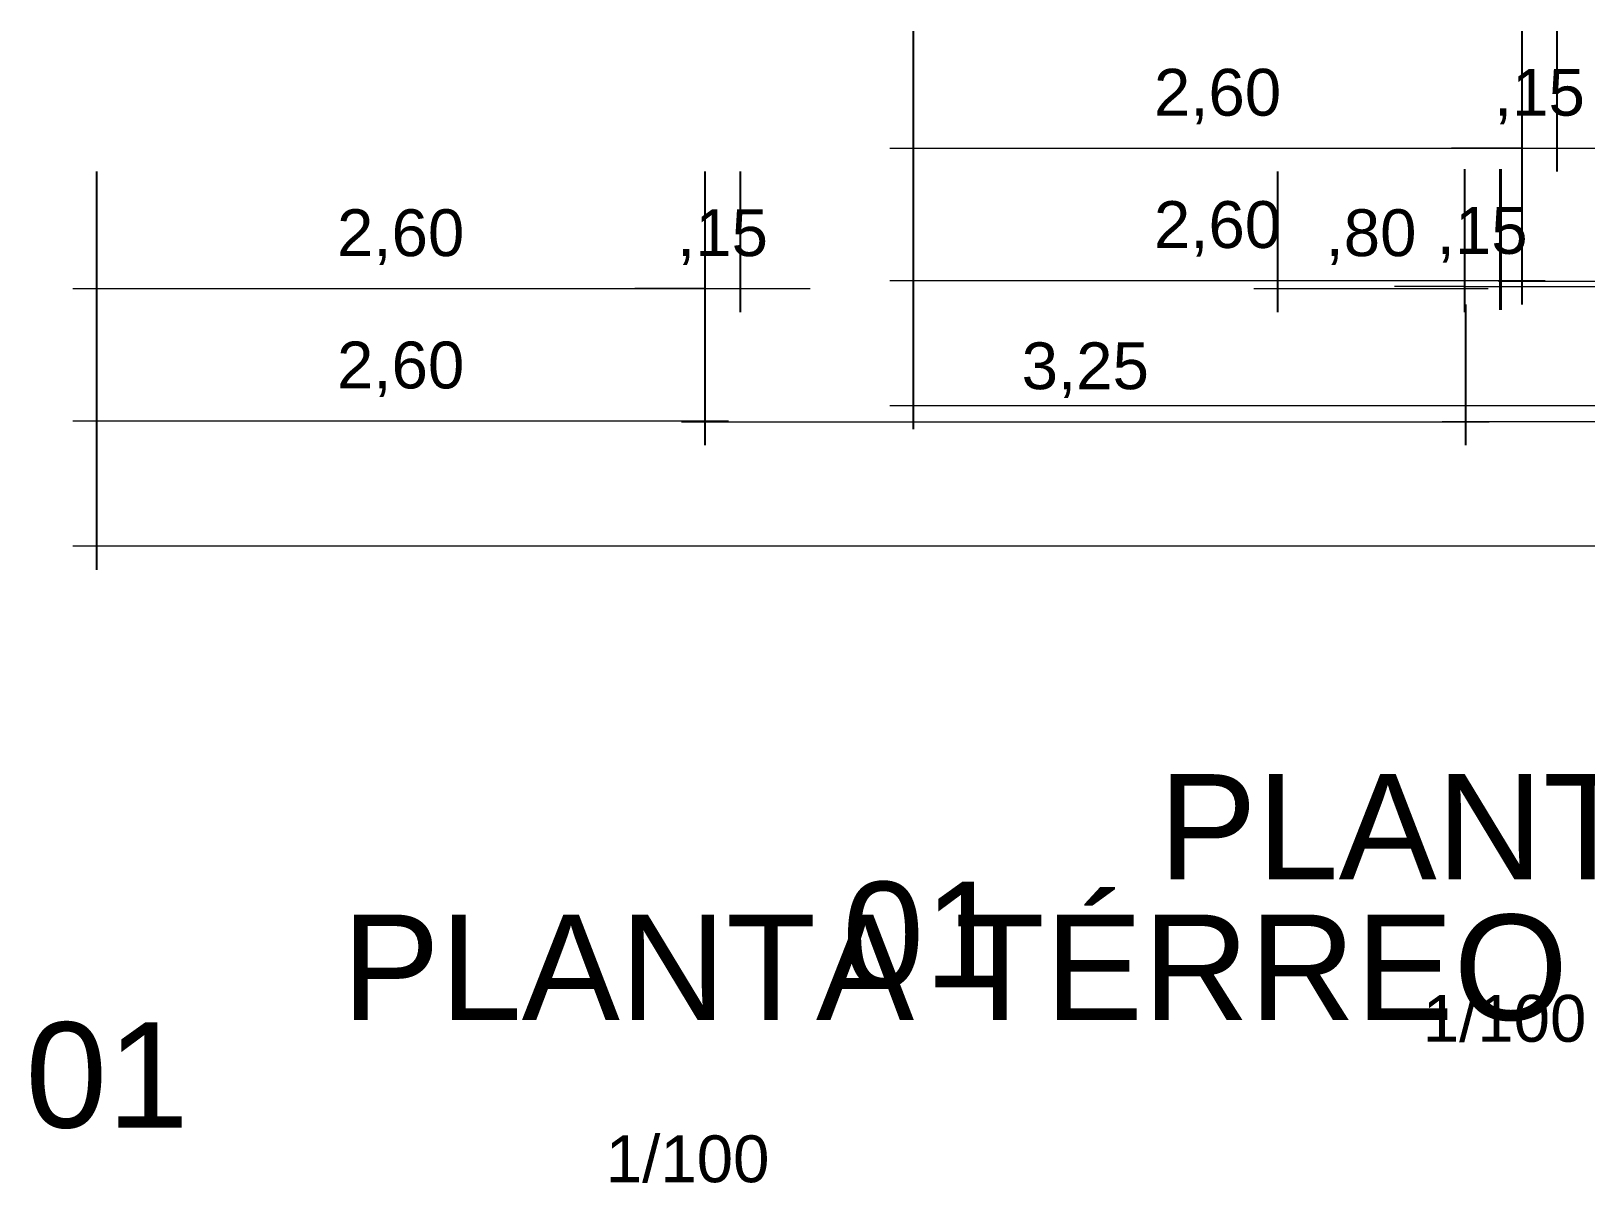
# Model space of a CAD drawing. Header units: metres. Extents: x -81278067020 to 164, y -22607194416 to 57.
# Drawn here: x -81278031.69902 to -81278031.69238, y -22607171.06345 to -22607171.05853 of the extents above; entities that cross this region are included whole.
import ezdxf
from ezdxf.enums import TextEntityAlignment as Align

# ---------------------------------------------------------------- set-up
doc = ezdxf.new("R2010")
doc.units = ezdxf.units.M
doc.header["$LTSCALE"] = 0.25
doc.layers.add('ARQ_COTA_AZUL', color=5, linetype='Continuous', lineweight=20, true_color=0x0000ff)
doc.layers.add('ARQ_PISO', color=1, linetype='Continuous')
doc.layers.add('SIMB_TXT', color=1, linetype='Continuous')
doc.styles.add('cota', font='arial.ttf')
doc.styles.add('SIMB', font='arial.ttf')
doc.dimstyles.new('Info 01 - annot', dxfattribs={"dimtxt": 2, "dimasz": 3, "dimexe": 1, "dimexo": 1, "dimgap": 1, "dimtad": 1, "dimzin": 4, "dimtxsty": 'cota', "dimblk": 'DOTSMALL', "dimcen": 2, "dimdle": 1, "dimclrd": 256, "dimclre": 256, "dimclrt": 1, "dimazin": 2, "dimtfac": 0.09, "dimtix": 1, "dimtmove": 2, "dimatfit": 2, "dimfxl": 5, "dimfxlon": 1, "dimtolj": 1, "dimtzin": 4, "dimlwd": -1, "dimarcsym": 1})

# ---------------------------------------------------------------- blocks, each defined once
blk = doc.blocks.new('_DotSmall')
at = {"color": 0, "linetype": 'ByBlock', "const_width": 0.5}
blk.add_lwpolyline([(-0.0625, 0, 1), (0.0625, 0, 1)], format="xyb", close=True, dxfattribs=at)
blk = doc.blocks.new('*D229')
at = {"layer": 'ARQ_COTA_AZUL', "lineweight": -2, "transparency": 16777216}
for p, q in [((-81278067.0525767, -22607194.4358562), (-81278067.0525767, -22607194.4364562)), ((-81278067.0384767, -22607194.4358562), (-81278067.0384767, -22607194.4364562))]:
    blk.add_line(p, q, dxfattribs=at)
at = {"layer": 'ARQ_COTA_AZUL', "transparency": 16777216}
blk.add_line((-81278067.0383767, -22607194.4363562), (-81278067.0526767, -22607194.4363562), dxfattribs=at)
at = {"layer": 'ARQ_COTA_AZUL', "transparency": 16777216, "xscale": 0.3, "yscale": 0.3, "zscale": 0.3, "rotation": 180}
blk.add_blockref('_DotSmall', (-81278067052.5766907, -22607194436.3561592), dxfattribs=at)
at = {"layer": 'ARQ_COTA_AZUL', "transparency": 16777216, "xscale": 0.3, "yscale": 0.3, "zscale": 0.3}
blk.add_blockref('_DotSmall', (-81278067038.4766998, -22607194436.3561592), dxfattribs=at)
at = {"layer": 'ARQ_COTA_AZUL', "color": 1, "transparency": 16777216, "insert": (-81278067.0455267, -22607194.436136), "char_height": 0.0002, "attachment_point": 5, "style": 'cota'}
blk.add_mtext('\\A1;14,10', dxfattribs=at)
blk = doc.blocks.new('*D230')
at = {"layer": 'ARQ_COTA_AZUL', "lineweight": -2, "transparency": 16777216}
for p, q in [((-81278067.0525767, -22607194.4353205), (-81278067.0525767, -22607194.4359205)), ((-81278067.0499767, -22607194.4353205), (-81278067.0499767, -22607194.4359205))]:
    blk.add_line(p, q, dxfattribs=at)
at = {"layer": 'ARQ_COTA_AZUL', "transparency": 16777216}
blk.add_line((-81278067.0526767, -22607194.4358204), (-81278067.0498767, -22607194.4358204), dxfattribs=at)
at = {"layer": 'ARQ_COTA_AZUL', "transparency": 16777216, "xscale": 0.3, "yscale": 0.3, "zscale": 0.3, "rotation": 180}
blk.add_blockref('_DotSmall', (-81278067052.5766907, -22607194435.8204498), dxfattribs=at)
at = {"layer": 'ARQ_COTA_AZUL', "transparency": 16777216, "xscale": 0.3, "yscale": 0.3, "zscale": 0.3}
blk.add_blockref('_DotSmall', (-81278067049.9766998, -22607194435.8204498), dxfattribs=at)
at = {"layer": 'ARQ_COTA_AZUL', "color": 1, "transparency": 16777216, "insert": (-81278067.0512767, -22607194.4356003), "char_height": 0.0002, "attachment_point": 5, "style": 'cota'}
blk.add_mtext('\\A1;2,60', dxfattribs=at)
blk = doc.blocks.new('*D231')
at = {"layer": 'ARQ_COTA_AZUL', "lineweight": -2, "transparency": 16777216}
for p, q in [((-81278067.0499767, -22607194.4353238), (-81278067.0499767, -22607194.4359238)), ((-81278067.0467267, -22607194.4353238), (-81278067.0467267, -22607194.4359238))]:
    blk.add_line(p, q, dxfattribs=at)
at = {"layer": 'ARQ_COTA_AZUL', "transparency": 16777216}
blk.add_line((-81278067.0500767, -22607194.4358239), (-81278067.0466267, -22607194.4358239), dxfattribs=at)
at = {"layer": 'ARQ_COTA_AZUL', "transparency": 16777216, "xscale": 0.3, "yscale": 0.3, "zscale": 0.3, "rotation": 180}
blk.add_blockref('_DotSmall', (-81278067049.9766998, -22607194435.8238411), dxfattribs=at)
at = {"layer": 'ARQ_COTA_AZUL', "transparency": 16777216, "xscale": 0.3, "yscale": 0.3, "zscale": 0.3}
blk.add_blockref('_DotSmall', (-81278067046.7266998, -22607194435.8238411), dxfattribs=at)
at = {"layer": 'ARQ_COTA_AZUL', "color": 1, "transparency": 16777216, "insert": (-81278067.0483517, -22607194.4356036), "char_height": 0.0002, "attachment_point": 5, "style": 'cota'}
blk.add_mtext('\\A1;3,25', dxfattribs=at)
blk = doc.blocks.new('*D232')
at = {"layer": 'ARQ_COTA_AZUL', "lineweight": -2, "transparency": 16777216}
for p, q in [((-81278067.0467267, -22607194.4353238), (-81278067.0467267, -22607194.4359238)), ((-81278067.0435767, -22607194.4353238), (-81278067.0435767, -22607194.4359238))]:
    blk.add_line(p, q, dxfattribs=at)
at = {"layer": 'ARQ_COTA_AZUL', "transparency": 16777216}
blk.add_line((-81278067.0434767, -22607194.4358239), (-81278067.0468267, -22607194.4358239), dxfattribs=at)
at = {"layer": 'ARQ_COTA_AZUL', "transparency": 16777216, "xscale": 0.3, "yscale": 0.3, "zscale": 0.3, "rotation": 180}
blk.add_blockref('_DotSmall', (-81278067046.7266998, -22607194435.8238411), dxfattribs=at)
at = {"layer": 'ARQ_COTA_AZUL', "transparency": 16777216, "xscale": 0.3, "yscale": 0.3, "zscale": 0.3}
blk.add_blockref('_DotSmall', (-81278067043.5766907, -22607194435.8238411), dxfattribs=at)
at = {"layer": 'ARQ_COTA_AZUL', "color": 1, "transparency": 16777216, "insert": (-81278067.0451517, -22607194.4356036), "char_height": 0.0002, "attachment_point": 5, "style": 'cota'}
blk.add_mtext('\\A1;3,15', dxfattribs=at)
blk = doc.blocks.new('*D237')
at = {"layer": 'ARQ_COTA_AZUL', "lineweight": -2, "transparency": 16777216}
for p, q in [((-81278067.0465767, -22607194.4347457), (-81278067.0465767, -22607194.4353457)), ((-81278067.0435767, -22607194.4347457), (-81278067.0435767, -22607194.4353457))]:
    blk.add_line(p, q, dxfattribs=at)
at = {"layer": 'ARQ_COTA_AZUL', "transparency": 16777216}
blk.add_line((-81278067.0466767, -22607194.4352457), (-81278067.0434767, -22607194.4352457), dxfattribs=at)
at = {"layer": 'ARQ_COTA_AZUL', "transparency": 16777216, "xscale": 0.3, "yscale": 0.3, "zscale": 0.3, "rotation": 180}
blk.add_blockref('_DotSmall', (-81278067046.5766907, -22607194435.2456894), dxfattribs=at)
at = {"layer": 'ARQ_COTA_AZUL', "transparency": 16777216, "xscale": 0.3, "yscale": 0.3, "zscale": 0.3}
blk.add_blockref('_DotSmall', (-81278067043.5766907, -22607194435.2456894), dxfattribs=at)
at = {"layer": 'ARQ_COTA_AZUL', "color": 1, "transparency": 16777216, "insert": (-81278067.0450767, -22607194.4350255), "char_height": 0.0002, "attachment_point": 5, "style": 'cota'}
blk.add_mtext('\\A1;3,00', dxfattribs=at)
blk = doc.blocks.new('*D238')
at = {"layer": 'ARQ_COTA_AZUL', "lineweight": -2, "transparency": 16777216}
for p, q in [((-81278067.0467311, -22607194.4347457), (-81278067.0467311, -22607194.4353457)), ((-81278067.0465811, -22607194.4347457), (-81278067.0465811, -22607194.4353457))]:
    blk.add_line(p, q, dxfattribs=at)
at = {"layer": 'ARQ_COTA_AZUL', "transparency": 16777216}
for p, q in [((-81278067.0467311, -22607194.4352457), (-81278067.0470311, -22607194.4352457)), ((-81278067.0467311, -22607194.4352457), (-81278067.0465811, -22607194.4352457)), ((-81278067.0465811, -22607194.4352457), (-81278067.0462811, -22607194.4352457))]:
    blk.add_line(p, q, dxfattribs=at)
at = {"layer": 'ARQ_COTA_AZUL', "transparency": 16777216, "xscale": 0.3, "yscale": 0.3, "zscale": 0.3}
blk.add_blockref('_DotSmall', (-81278067046.7310791, -22607194435.2456894), dxfattribs=at)
at = {"layer": 'ARQ_COTA_AZUL', "transparency": 16777216, "xscale": 0.3, "yscale": 0.3, "zscale": 0.3, "rotation": 180}
blk.add_blockref('_DotSmall', (-81278067046.5810699, -22607194435.2456894), dxfattribs=at)
at = {"layer": 'ARQ_COTA_AZUL', "color": 1, "transparency": 16777216, "insert": (-81278067.0466561, -22607194.4350255), "char_height": 0.0002, "attachment_point": 5, "style": 'cota'}
blk.add_mtext('\\A1;,15', dxfattribs=at)
blk = doc.blocks.new('*D239')
at = {"layer": 'ARQ_COTA_AZUL', "lineweight": -2, "transparency": 16777216}
for p, q in [((-81278067.0475311, -22607194.4347554), (-81278067.0475311, -22607194.4353554)), ((-81278067.0467311, -22607194.4347554), (-81278067.0467311, -22607194.4353554))]:
    blk.add_line(p, q, dxfattribs=at)
at = {"layer": 'ARQ_COTA_AZUL', "transparency": 16777216}
blk.add_line((-81278067.0476311, -22607194.4352553), (-81278067.0466311, -22607194.4352553), dxfattribs=at)
at = {"layer": 'ARQ_COTA_AZUL', "transparency": 16777216, "xscale": 0.3, "yscale": 0.3, "zscale": 0.3, "rotation": 180}
blk.add_blockref('_DotSmall', (-81278067047.5310822, -22607194435.2553482), dxfattribs=at)
at = {"layer": 'ARQ_COTA_AZUL', "transparency": 16777216, "xscale": 0.3, "yscale": 0.3, "zscale": 0.3}
blk.add_blockref('_DotSmall', (-81278067046.7310791, -22607194435.2553482), dxfattribs=at)
at = {"layer": 'ARQ_COTA_AZUL', "color": 1, "transparency": 16777216, "insert": (-81278067.0471311, -22607194.4350352), "char_height": 0.0002, "attachment_point": 5, "style": 'cota'}
blk.add_mtext('\\A1;,80', dxfattribs=at)
blk = doc.blocks.new('*D240')
at = {"layer": 'ARQ_COTA_AZUL', "lineweight": -2, "transparency": 16777216}
for p, q in [((-81278067.0499767, -22607194.4347554), (-81278067.0499767, -22607194.4353554)), ((-81278067.0498267, -22607194.4347554), (-81278067.0498267, -22607194.4353554))]:
    blk.add_line(p, q, dxfattribs=at)
at = {"layer": 'ARQ_COTA_AZUL', "transparency": 16777216}
for p, q in [((-81278067.0499767, -22607194.4352553), (-81278067.0502767, -22607194.4352553)), ((-81278067.0499767, -22607194.4352553), (-81278067.0498267, -22607194.4352553)), ((-81278067.0498267, -22607194.4352553), (-81278067.0495267, -22607194.4352553))]:
    blk.add_line(p, q, dxfattribs=at)
at = {"layer": 'ARQ_COTA_AZUL', "transparency": 16777216, "xscale": 0.3, "yscale": 0.3, "zscale": 0.3}
blk.add_blockref('_DotSmall', (-81278067049.9766998, -22607194435.2553482), dxfattribs=at)
at = {"layer": 'ARQ_COTA_AZUL', "transparency": 16777216, "xscale": 0.3, "yscale": 0.3, "zscale": 0.3, "rotation": 180}
blk.add_blockref('_DotSmall', (-81278067049.8266907, -22607194435.2553482), dxfattribs=at)
at = {"layer": 'ARQ_COTA_AZUL', "color": 1, "transparency": 16777216, "insert": (-81278067.0499017, -22607194.4350352), "char_height": 0.0002, "attachment_point": 5, "style": 'cota'}
blk.add_mtext('\\A1;,15', dxfattribs=at)
blk = doc.blocks.new('*D241')
at = {"layer": 'ARQ_COTA_AZUL', "lineweight": -2, "transparency": 16777216}
for p, q in [((-81278067.0525767, -22607194.4347554), (-81278067.0525767, -22607194.4353554)), ((-81278067.0499767, -22607194.4347554), (-81278067.0499767, -22607194.4353554))]:
    blk.add_line(p, q, dxfattribs=at)
at = {"layer": 'ARQ_COTA_AZUL', "transparency": 16777216}
blk.add_line((-81278067.0526767, -22607194.4352553), (-81278067.0498767, -22607194.4352553), dxfattribs=at)
at = {"layer": 'ARQ_COTA_AZUL', "transparency": 16777216, "xscale": 0.3, "yscale": 0.3, "zscale": 0.3, "rotation": 180}
blk.add_blockref('_DotSmall', (-81278067052.5766907, -22607194435.2553482), dxfattribs=at)
at = {"layer": 'ARQ_COTA_AZUL', "transparency": 16777216, "xscale": 0.3, "yscale": 0.3, "zscale": 0.3}
blk.add_blockref('_DotSmall', (-81278067049.9766998, -22607194435.2553482), dxfattribs=at)
at = {"layer": 'ARQ_COTA_AZUL', "color": 1, "transparency": 16777216, "insert": (-81278067.0512767, -22607194.4350352), "char_height": 0.0002, "attachment_point": 5, "style": 'cota'}
blk.add_mtext('\\A1;2,60', dxfattribs=at)
blk = doc.blocks.new('TITULO')
at = {"layer": 'SIMB_TXT', "style": 'SIMB'}
blk.add_attdef('TITULO_DO_DESENHO', text='', height=4.5, dxfattribs=at).set_placement((10.022375, 1), align=Align.BOTTOM_LEFT)
blk.add_attdef('NUM', text='', height=4.5, dxfattribs=at).set_placement((0, 0), align=Align.MIDDLE_CENTER)
blk.add_attdef('ESCALA', (21.303875, -4.582471), '', height=2, dxfattribs=at)
blk = doc.blocks.new('*D285')
at = {"layer": 'ARQ_COTA_AZUL', "lineweight": -2, "transparency": 16777216}
for p, q in [((-81278067.0490867, -22607194.4352562), (-81278067.0490867, -22607194.4358562)), ((-81278067.0349867, -22607194.4352562), (-81278067.0349867, -22607194.4358562))]:
    blk.add_line(p, q, dxfattribs=at)
at = {"layer": 'ARQ_COTA_AZUL', "transparency": 16777216}
blk.add_line((-81278067.0348867, -22607194.4357562), (-81278067.0491867, -22607194.4357562), dxfattribs=at)
at = {"layer": 'ARQ_COTA_AZUL', "transparency": 16777216, "xscale": 0.3, "yscale": 0.3, "zscale": 0.3, "rotation": 180}
blk.add_blockref('_DotSmall', (-81278067049.0866547, -22607194435.7561607), dxfattribs=at)
at = {"layer": 'ARQ_COTA_AZUL', "transparency": 16777216, "xscale": 0.3, "yscale": 0.3, "zscale": 0.3}
blk.add_blockref('_DotSmall', (-81278067034.9866638, -22607194435.7561607), dxfattribs=at)
at = {"layer": 'ARQ_COTA_AZUL', "color": 1, "transparency": 16777216, "insert": (-81278067.0420367, -22607194.435536), "char_height": 0.0002, "attachment_point": 5, "style": 'cota'}
blk.add_mtext('\\A1;14,10', dxfattribs=at)
blk = doc.blocks.new('*D286')
at = {"layer": 'ARQ_COTA_AZUL', "lineweight": -2, "transparency": 16777216}
for p, q in [((-81278067.0490867, -22607194.4347204), (-81278067.0490867, -22607194.4353205)), ((-81278067.0464867, -22607194.4347204), (-81278067.0464867, -22607194.4353205))]:
    blk.add_line(p, q, dxfattribs=at)
at = {"layer": 'ARQ_COTA_AZUL', "transparency": 16777216}
blk.add_line((-81278067.0491867, -22607194.4352205), (-81278067.0463867, -22607194.4352205), dxfattribs=at)
at = {"layer": 'ARQ_COTA_AZUL', "transparency": 16777216, "xscale": 0.3, "yscale": 0.3, "zscale": 0.3, "rotation": 180}
blk.add_blockref('_DotSmall', (-81278067049.0866547, -22607194435.2204514), dxfattribs=at)
at = {"layer": 'ARQ_COTA_AZUL', "transparency": 16777216, "xscale": 0.3, "yscale": 0.3, "zscale": 0.3}
blk.add_blockref('_DotSmall', (-81278067046.4866638, -22607194435.2204514), dxfattribs=at)
at = {"layer": 'ARQ_COTA_AZUL', "color": 1, "transparency": 16777216, "insert": (-81278067.0477867, -22607194.4350003), "char_height": 0.0002, "attachment_point": 5, "style": 'cota'}
blk.add_mtext('\\A1;2,60', dxfattribs=at)
blk = doc.blocks.new('*D287')
at = {"layer": 'ARQ_COTA_AZUL', "lineweight": -2, "transparency": 16777216}
for p, q in [((-81278067.0464867, -22607194.4347239), (-81278067.0464867, -22607194.4353238)), ((-81278067.0432367, -22607194.4347239), (-81278067.0432367, -22607194.4353238))]:
    blk.add_line(p, q, dxfattribs=at)
at = {"layer": 'ARQ_COTA_AZUL', "transparency": 16777216}
blk.add_line((-81278067.0465867, -22607194.4352239), (-81278067.0431367, -22607194.4352239), dxfattribs=at)
at = {"layer": 'ARQ_COTA_AZUL', "transparency": 16777216, "xscale": 0.3, "yscale": 0.3, "zscale": 0.3, "rotation": 180}
blk.add_blockref('_DotSmall', (-81278067046.4866638, -22607194435.2238503), dxfattribs=at)
at = {"layer": 'ARQ_COTA_AZUL', "transparency": 16777216, "xscale": 0.3, "yscale": 0.3, "zscale": 0.3}
blk.add_blockref('_DotSmall', (-81278067043.2366638, -22607194435.2238503), dxfattribs=at)
at = {"layer": 'ARQ_COTA_AZUL', "color": 1, "transparency": 16777216, "insert": (-81278067.0448617, -22607194.4350036), "char_height": 0.0002, "attachment_point": 5, "style": 'cota'}
blk.add_mtext('\\A1;3,25', dxfattribs=at)
blk = doc.blocks.new('*D296')
at = {"layer": 'ARQ_COTA_AZUL', "lineweight": -2, "transparency": 16777216}
for p, q in [((-81278067.0464867, -22607194.4341553), (-81278067.0464867, -22607194.4347554)), ((-81278067.0463367, -22607194.4341553), (-81278067.0463367, -22607194.4347554))]:
    blk.add_line(p, q, dxfattribs=at)
at = {"layer": 'ARQ_COTA_AZUL', "transparency": 16777216}
for p, q in [((-81278067.0464867, -22607194.4346553), (-81278067.0467867, -22607194.4346553)), ((-81278067.0464867, -22607194.4346553), (-81278067.0463367, -22607194.4346553)), ((-81278067.0463367, -22607194.4346553), (-81278067.0460367, -22607194.4346553))]:
    blk.add_line(p, q, dxfattribs=at)
at = {"layer": 'ARQ_COTA_AZUL', "transparency": 16777216, "xscale": 0.3, "yscale": 0.3, "zscale": 0.3}
blk.add_blockref('_DotSmall', (-81278067046.4866638, -22607194434.6553497), dxfattribs=at)
at = {"layer": 'ARQ_COTA_AZUL', "transparency": 16777216, "xscale": 0.3, "yscale": 0.3, "zscale": 0.3, "rotation": 180}
blk.add_blockref('_DotSmall', (-81278067046.3366547, -22607194434.6553497), dxfattribs=at)
at = {"layer": 'ARQ_COTA_AZUL', "color": 1, "transparency": 16777216, "insert": (-81278067.0464116, -22607194.4344352), "char_height": 0.0002, "attachment_point": 5, "style": 'cota'}
blk.add_mtext('\\A1;,15', dxfattribs=at)
blk = doc.blocks.new('*D297')
at = {"layer": 'ARQ_COTA_AZUL', "lineweight": -2, "transparency": 16777216}
for p, q in [((-81278067.0490867, -22607194.4341553), (-81278067.0490867, -22607194.4347554)), ((-81278067.0464867, -22607194.4341553), (-81278067.0464867, -22607194.4347554))]:
    blk.add_line(p, q, dxfattribs=at)
at = {"layer": 'ARQ_COTA_AZUL', "transparency": 16777216}
blk.add_line((-81278067.0491867, -22607194.4346553), (-81278067.0463867, -22607194.4346553), dxfattribs=at)
at = {"layer": 'ARQ_COTA_AZUL', "transparency": 16777216, "xscale": 0.3, "yscale": 0.3, "zscale": 0.3, "rotation": 180}
blk.add_blockref('_DotSmall', (-81278067049.0866547, -22607194434.6553497), dxfattribs=at)
at = {"layer": 'ARQ_COTA_AZUL', "transparency": 16777216, "xscale": 0.3, "yscale": 0.3, "zscale": 0.3}
blk.add_blockref('_DotSmall', (-81278067046.4866638, -22607194434.6553497), dxfattribs=at)
at = {"layer": 'ARQ_COTA_AZUL', "color": 1, "transparency": 16777216, "insert": (-81278067.0477867, -22607194.4344352), "char_height": 0.0002, "attachment_point": 5, "style": 'cota'}
blk.add_mtext('\\A1;2,60', dxfattribs=at)
blk = doc.blocks.new('blocos_diversos')
ref = blk.add_blockref('TITULO', (-81278067049.0404968, -22607194438.014389), dxfattribs=dict(xscale=0.1, yscale=0.1, zscale=0.1))
ref.add_attrib('TITULO_DO_DESENHO', 'PLANTA TÉRREO', dxfattribs={"layer": 'SIMB_TXT', "height": 0.00045, "style": 'SIMB'}).set_placement((-81278067.0480383, -22607194.4379144), align=Align.BOTTOM_LEFT)
ref.add_attrib('NUM', '01', dxfattribs={"layer": 'SIMB_TXT', "height": 0.00045, "style": 'SIMB'}).set_placement((-81278067.0490405, -22607194.4380144), align=Align.MIDDLE_CENTER)
ref.add_attrib('ESCALA', '1/100', (-81278067.0469101, -22607194.4384726), dxfattribs={"layer": 'SIMB_TXT', "height": 0.0002, "style": 'SIMB'})
ref = blk.add_blockref('TITULO', (-81278067052.5305328, -22607194438.6143913), dxfattribs=dict(xscale=0.1, yscale=0.1, zscale=0.1))
ref.add_attrib('TITULO_DO_DESENHO', 'PLANTA TÉRREO', dxfattribs={"layer": 'SIMB_TXT', "height": 0.00045, "style": 'SIMB'}).set_placement((-81278067.0515283, -22607194.4385144), align=Align.BOTTOM_LEFT)
ref.add_attrib('NUM', '01', dxfattribs={"layer": 'SIMB_TXT', "height": 0.00045, "style": 'SIMB'}).set_placement((-81278067.0525305, -22607194.4386144), align=Align.MIDDLE_CENTER)
ref.add_attrib('ESCALA', '1/100', (-81278067.0504002, -22607194.4390726), dxfattribs={"layer": 'SIMB_TXT', "height": 0.0002, "style": 'SIMB'})
at = {"layer": 'ARQ_COTA_AZUL'}
for base, p1, p2, picture, middle in [((-81278067.0464867, -22607194.4346553), (-81278067.0490867, -22607194.4282452), (-81278067.0464867, -22607194.4282452), '*D297', (-81278067.0477867, -22607194.4344352)), ((-81278067.0463367, -22607194.4346553), (-81278067.0464867, -22607194.4282452), (-81278067.0463367, -22607194.4282452), '*D296', (-81278067.0464116, -22607194.4344352)), ((-81278067.0464867, -22607194.4352205), (-81278067.0490867, -22607194.4284106), (-81278067.0464867, -22607194.4284106), '*D286', (-81278067.0477867, -22607194.4350003)), ((-81278067.0467311, -22607194.4352553), (-81278067.0475311, -22607194.4285952), (-81278067.0467311, -22607194.4285952), '*D239', (-81278067.0471311, -22607194.4350352)), ((-81278067.0465811, -22607194.4352457), (-81278067.0467311, -22607194.4285952), (-81278067.0465811, -22607194.4285952), '*D238', (-81278067.0466561, -22607194.4350255)), ((-81278067.0499767, -22607194.4352553), (-81278067.0525767, -22607194.4288452), (-81278067.0499767, -22607194.4288452), '*D241', (-81278067.0512767, -22607194.4350352)), ((-81278067.0498267, -22607194.4352553), (-81278067.0499767, -22607194.4288452), (-81278067.0498267, -22607194.4288452), '*D240', (-81278067.0499017, -22607194.4350352)), ((-81278067.0499767, -22607194.4358204), (-81278067.0525767, -22607194.4290106), (-81278067.0499767, -22607194.4290106), '*D230', (-81278067.0512767, -22607194.4356003)), ((-81278067.0490867, -22607194.4357562), (-81278067.0349867, -22607194.4321952), (-81278067.0490867, -22607194.4321952), '*D285', (-81278067.0420367, -22607194.435536)), ((-81278067.0432367, -22607194.4352239), (-81278067.0464867, -22607194.4327012), (-81278067.0432367, -22607194.4327012), '*D287', (-81278067.0448617, -22607194.4350036)), ((-81278067.0525767, -22607194.4363562), (-81278067.0384767, -22607194.4327952), (-81278067.0525767, -22607194.4327952), '*D229', (-81278067.0455267, -22607194.436136)), ((-81278067.0467267, -22607194.4358239), (-81278067.0435767, -22607194.4327952), (-81278067.0467267, -22607194.4327952), '*D232', (-81278067.0451517, -22607194.4356036)), ((-81278067.0435767, -22607194.4352457), (-81278067.0465767, -22607194.4327952), (-81278067.0435767, -22607194.4327952), '*D237', (-81278067.0450767, -22607194.4350255)), ((-81278067.0467267, -22607194.4358239), (-81278067.0499767, -22607194.4333012), (-81278067.0467267, -22607194.4333012), '*D231', (-81278067.0483517, -22607194.4356036))]:
    dim = blk.add_linear_dim(base=base, p1=p1, p2=p2, dimstyle='Info 01 - annot', dxfattribs=at)
    dim.commit()
    dim.dimension.update_dxf_attribs({"geometry": picture, "text_midpoint": middle})

msp = doc.modelspace()

# ---------------------------------------------------------------- block references
at = {"layer": 'ARQ_PISO'}
msp.add_blockref('blocos_diversos', (35.3538329, 23.3756253), dxfattribs=at)

doc.saveas('drawing.dxf')
